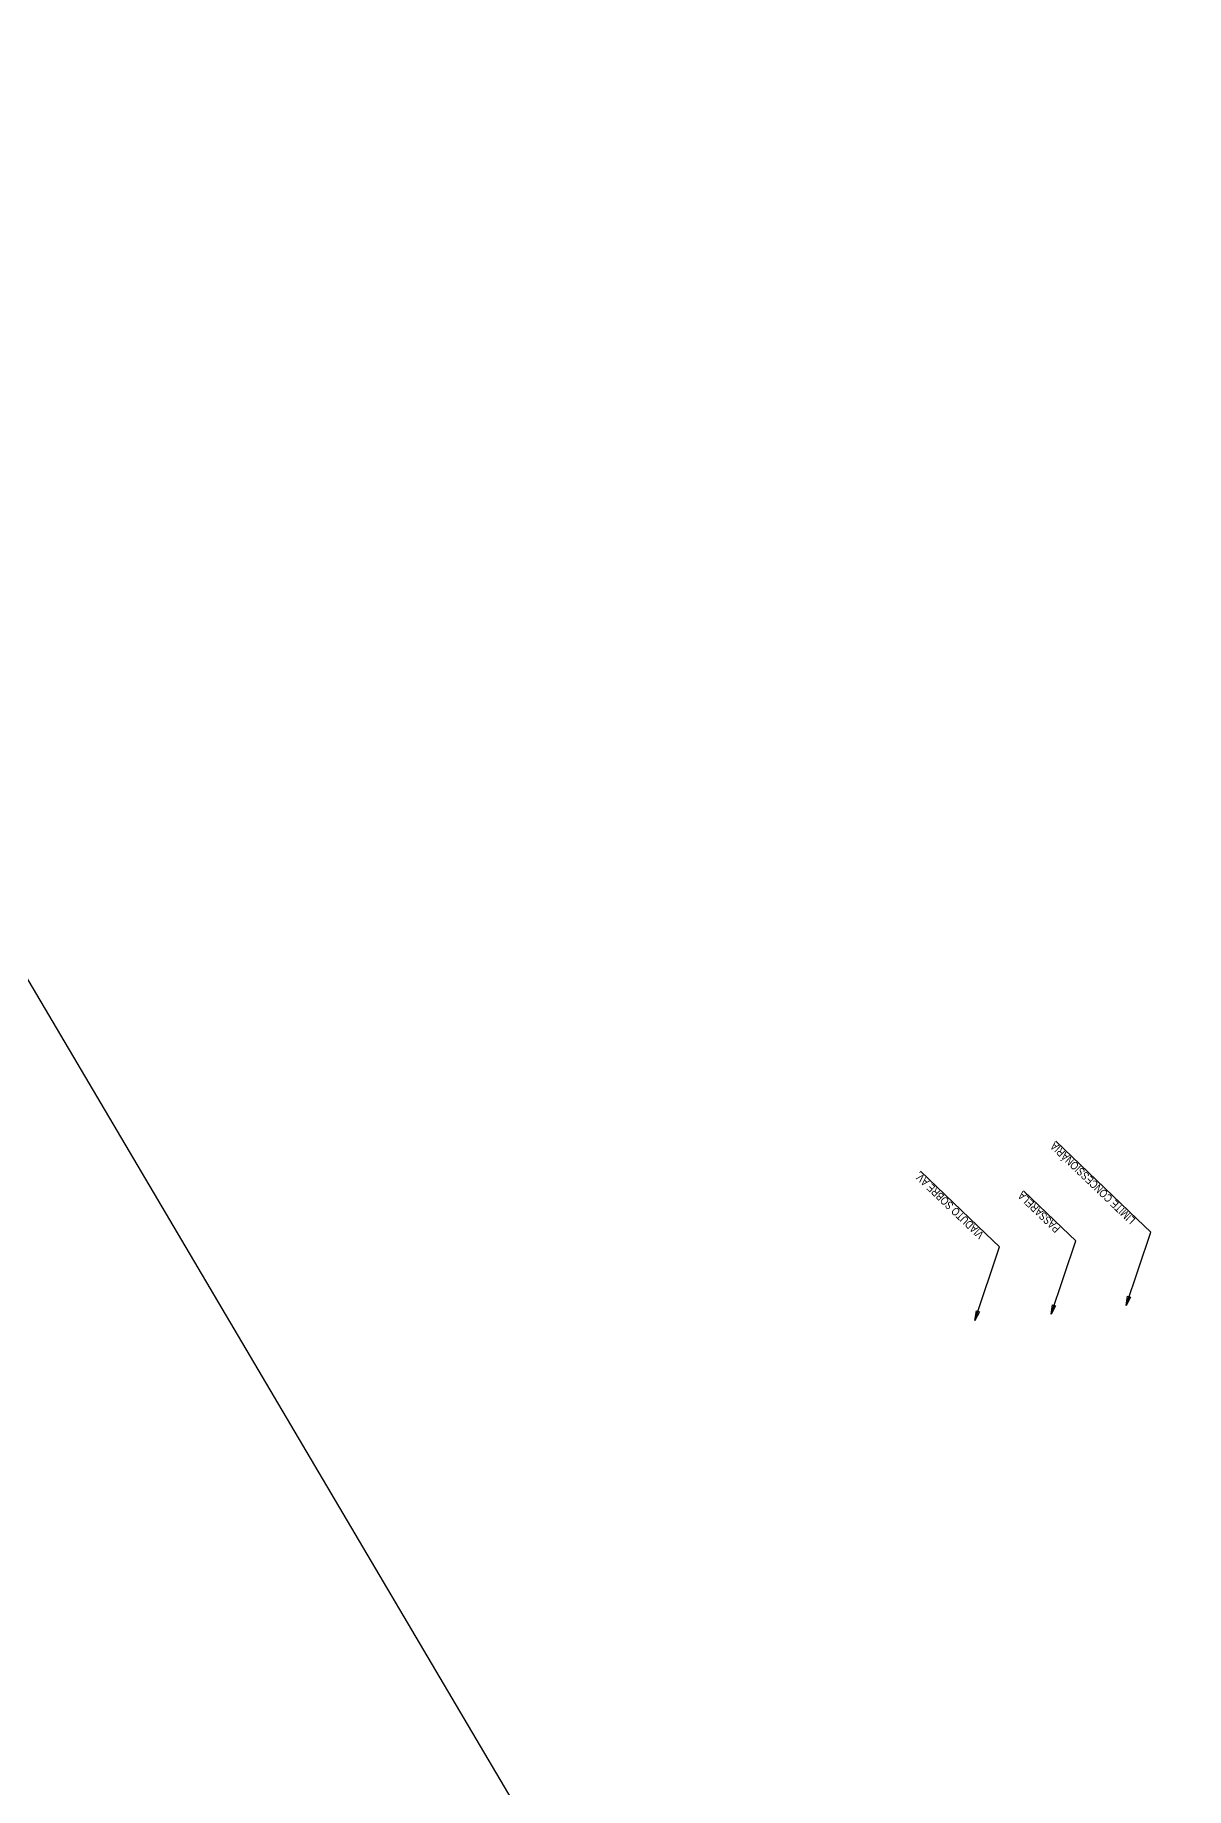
# Model space of a CAD drawing. Header units: metres. Extents: x 286076 to 340267, y 7379330 to 7467005.
# Drawn here: x 292181 to 292900, y 7463519 to 7464614 of the extents above; entities that cross this region are included whole.
import ezdxf

# ---------------------------------------------------------------- set-up
doc = ezdxf.new("R2010")
doc.units = ezdxf.units.M
doc.header["$LTSCALE"] = 10
doc.layers.add('F-MALHA', color=8, linetype='Continuous')
doc.layers.add('U-HZ-TEXTO', color=2, linetype='Continuous')
doc.styles.add('DIM', font='arial.ttf', dxfattribs={"width": 0.8})
doc.dimstyles.new('U-1_2000', dxfattribs={"dimscale": 2, "dimtxt": 1.5, "dimasz": 0.75, "dimexe": 0.75, "dimexo": 0.75, "dimgap": 0.25, "dimtad": 1, "dimzin": 4, "dimtxsty": 'DIM', "dimblk": 'ARCHTICK', "dimcen": 0.7, "dimdle": 0.75, "dimclrd": 256, "dimclre": 256, "dimclrt": 256, "dimaunit": 1, "dimadec": 3, "dimazin": 2, "dimtfac": 1, "dimtofl": 0, "dimtmove": 0, "dimatfit": 3, "dimldrblk": 'CLOSEDBLANK', "dimfxl": 0, "dimtolj": 1, "dimtzin": 0, "dimlwd": -1, "dimlwe": -1, "dimarcsym": 0})

# ---------------------------------------------------------------- blocks, each defined once
blk = doc.blocks.new('_ArchTick')
at = {"color": 0, "linetype": 'ByBlock', "const_width": 0.15}
blk.add_lwpolyline([(-0.5, -0.5), (0.5, 0.5)], dxfattribs=at)

msp = doc.modelspace()

# ---------------------------------------------------------------- linework, layer by layer
at = {"layer": 'F-MALHA'}
msp.add_lwpolyline([(292900.4, 7462798.9), (291503.9, 7465163.3), (290569, 7463525.4)], dxfattribs=at)

# ---------------------------------------------------------------- texts
at = {"layer": 'U-HZ-TEXTO', "char_height": 5, "attachment_point": 7, "rotation": 136.19, "style": 'DIM'}
for s, insert in [('LIMITE CONCESSIONÁRIA', (292869.2, 7463874.8)), ('PASSARELA', (292822.3, 7463869.4))]:
    msp.add_mtext(s, dxfattribs=dict(at, insert=insert))
at = {"layer": 'U-HZ-TEXTO', "insert": (292774.6, 7463865.6), "char_height": 5, "attachment_point": 7, "rotation": 136.19, "line_spacing_factor": 3.6, "style": 'DIM'}
msp.add_mtext('VIADUTO SOBRE AV.', dxfattribs=at)

# ---------------------------------------------------------------- leaders
at = {"layer": 'U-HZ-TEXTO', "annotation_type": 0, "has_hookline": 1, "hookline_direction": 0, "horizontal_direction": (-0.721639, 0.692269, 0)}
for points, text_width in [([(292863, 7463820.7), (292878.5, 7463866.6), (292869.9, 7463874.8)], 69.8), ([(292768.5, 7463811.5), (292783.9, 7463857.4), (292775.3, 7463865.6)], 56), ([(292816.1, 7463815.3), (292831.6, 7463861.1), (292823, 7463869.4)], 32.8)]:
    msp.add_leader(points, dimstyle='U-1_2000', override={"dimasz": 3, "dimzin": 0, "dimaunit": 0}, dxfattribs=dict(at, text_width=text_width))

doc.saveas('drawing.dxf')
